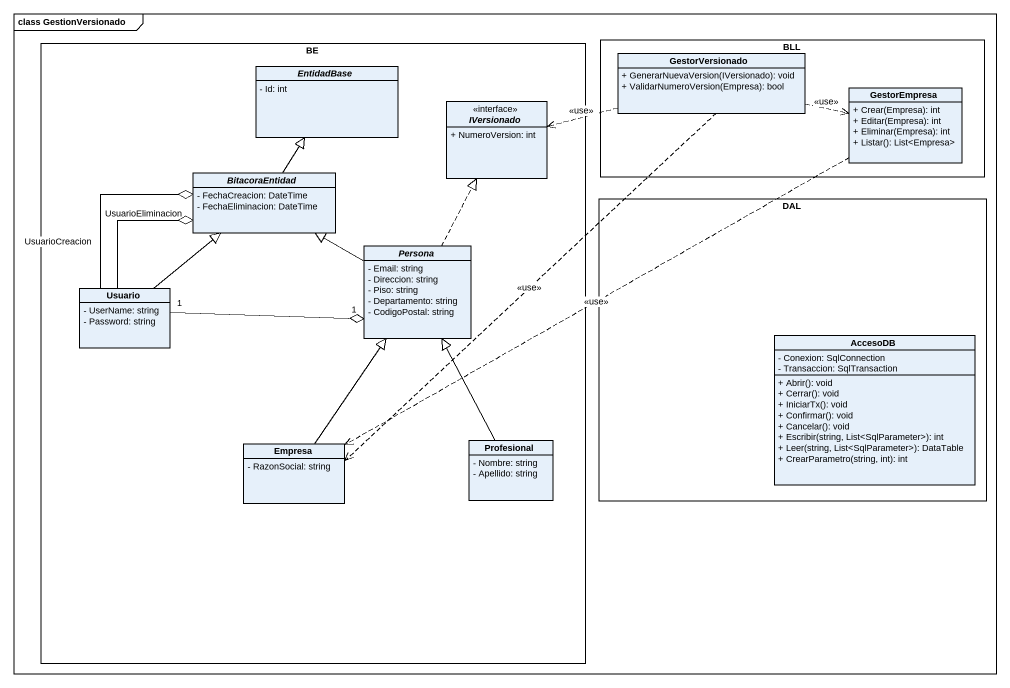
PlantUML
@startuml
mainframe class GestionVersionado
hide circle
hide empty members
skinparam classAttributeIconSize 0
rectangle BE {
  abstract class EntidadBase {
    - Id: int
  }
  interface IVersionado {
    + NumeroVersion: int
  }
  abstract class BitacoraEntidad {
    - FechaCreacion: DateTime
    - FechaEliminacion: DateTime
  }
  abstract class Persona {
    - Email: string
    - Direccion: string
    - Piso: string
    - Departamento: string
    - CodigoPostal: string
  }
  class Usuario {
    - UserName: string
    - Password: string
  }
  class Empresa {
    - RazonSocial: string
  }
  class Profesional {
    - Nombre: string
    - Apellido: string
  }
}
rectangle BLL {
  class GestorVersionado {
    + GenerarNuevaVersion(IVersionado): void
    + ValidarNumeroVersion(Empresa): bool
  }
  class GestorEmpresa {
    + Crear(Empresa): int
    + Editar(Empresa): int
    + Eliminar(Empresa): int
    + Listar(): List<Empresa>
  }
}
rectangle DAL {
  class AccesoDB {
    - Conexion: SqlConnection
    - Transaccion: SqlTransaction
    + Abrir(): void
    + Cerrar(): void
    + IniciarTx(): void
    + Confirmar(): void
    + Cancelar(): void
    + Escribir(string, List<SqlParameter>): int
    + Leer(string, List<SqlParameter>): DataTable
    + CrearParametro(string, int): int
  }
}
GestorVersionado .right.> GestorEmpresa : <<use>>
GestorVersionado .left.> IVersionado : <<use>>
GestorVersionado ..> Empresa : <<use>>
GestorEmpresa .left.> Empresa : <<use>>
BitacoraEntidad -up-|> EntidadBase
Persona .up.|> IVersionado
Persona -left-|> BitacoraEntidad
Usuario -up-o BitacoraEntidad : UsuarioCreacion
Usuario -up-o BitacoraEntidad : UsuarioEliminacion
Usuario -up-|> BitacoraEntidad
Usuario "1" -right-o "1" Persona
Empresa -up-|> Persona
Profesional -up-|> Persona
@enduml
